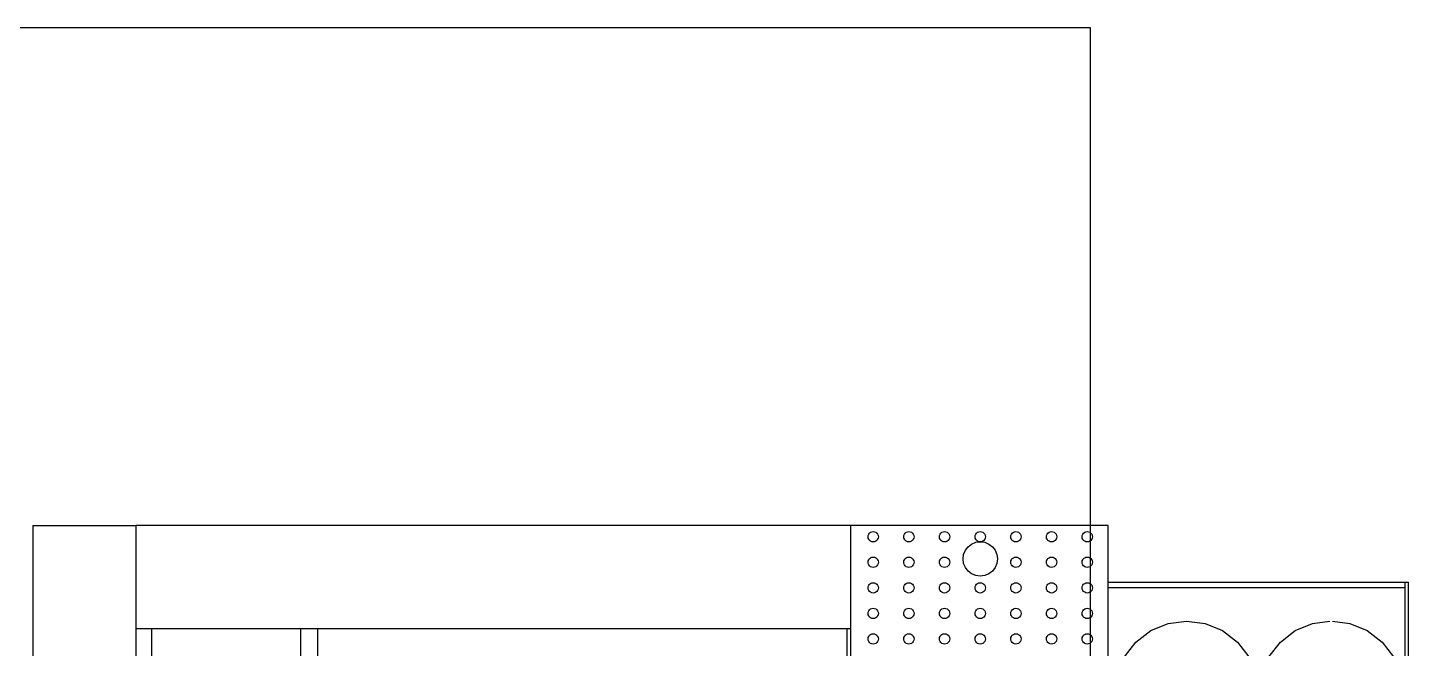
# Model space of a CAD drawing. Header units: millimetres. Extents: x 2562 to 7288, y 778 to 5635.
# Drawn here: x 5820.9 to 5901.3, y 1718.5 to 1754.6 of the extents above; entities that cross this region are included whole.
import ezdxf

# ---------------------------------------------------------------- set-up
doc = ezdxf.new("R2010")
doc.units = ezdxf.units.MM
doc.layers.add('0-gnl-gor3', color=252, linetype='Continuous')
doc.layers.add('2-tef-sabit', color=251, linetype='Continuous')

# ---------------------------------------------------------------- blocks, each defined once
blk = doc.blocks.new('ice well')
at = {"layer": '0-gnl-gor3'}
for p, q in [((63128.92, 7020.06), (62368.94, 7020.06)), ((63128.92, 7020.06), (63128.92, 6960.06)), ((63128.92, 6960.06), (62428.94, 6960.06)), ((63128.92, 6543.76), (63128.92, 6960.06)), ((63068.92, 6951.06), (63011.13, 6951.06)), ((63068.92, 6864.24), (63068.92, 6951.06)), ((63068.92, 6864.24), (63011.4, 6864.24)), ((63068.92, 6854.24), (63007.8, 6854.24)), ((63068.92, 6545.76), (63068.92, 6854.24)), ((62902.26, 6545.76), (63068.92, 6545.76)), ((62918.93, 6543.76), (63128.92, 6543.76)), ((63068.92, 6543.76), (63068.92, 6545.76)), ((63128.92, 6393.76), (63128.92, 6543.76)), ((63059.92, 6530.65), (63060.03, 6531.43)), ((63060.03, 6531.43), (63060.33, 6532.15)), ((63060.33, 6532.15), (63060.8, 6532.77)), ((63060.8, 6532.77), (63061.42, 6533.25)), ((63061.42, 6533.25), (63062.15, 6533.55)), ((63062.15, 6533.55), (63062.92, 6533.65)), ((63062.92, 6533.65), (63063.7, 6533.55)), ((63063.7, 6533.55), (63064.42, 6533.25)), ((63064.42, 6533.25), (63065.04, 6532.77)), ((63065.04, 6532.77), (63065.52, 6532.15)), ((63065.52, 6532.15), (63065.82, 6531.43)), ((63065.82, 6531.43), (63065.92, 6530.65)), ((63074.81, 6530.65), (63074.91, 6531.43)), ((63074.91, 6531.43), (63075.21, 6532.15)), ((63075.21, 6532.15), (63075.69, 6532.77)), ((63075.69, 6532.77), (63076.31, 6533.25)), ((63076.31, 6533.25), (63077.03, 6533.55)), ((63077.03, 6533.55), (63077.81, 6533.65)), ((63077.81, 6533.65), (63078.58, 6533.55)), ((63078.58, 6533.55), (63079.31, 6533.25)), ((63079.31, 6533.25), (63079.93, 6532.77)), ((63079.93, 6532.77), (63080.4, 6532.15)), ((63080.4, 6532.15), (63080.7, 6531.43)), ((63080.7, 6531.43), (63080.81, 6530.65)), ((63089.69, 6530.65), (63089.79, 6531.43)), ((63089.79, 6531.43), (63090.09, 6532.15)), ((63090.09, 6532.15), (63090.57, 6532.77)), ((63090.57, 6532.77), (63091.19, 6533.25)), ((63091.19, 6533.25), (63091.91, 6533.55)), ((63091.91, 6533.55), (63092.69, 6533.65)), ((63092.69, 6533.65), (63093.47, 6533.55)), ((63093.47, 6533.55), (63094.19, 6533.25)), ((63094.19, 6533.25), (63094.81, 6532.77)), ((63094.81, 6532.77), (63095.29, 6532.15)), ((63095.29, 6532.15), (63095.59, 6531.43)), ((63095.59, 6531.43), (63095.69, 6530.65)), ((63104.57, 6530.65), (63104.68, 6531.43)), ((63104.68, 6531.43), (63104.98, 6532.15)), ((63104.98, 6532.15), (63105.45, 6532.77)), ((63105.45, 6532.77), (63106.07, 6533.25)), ((63106.07, 6533.25), (63106.8, 6533.55)), ((63106.8, 6533.55), (63107.57, 6533.65)), ((63107.57, 6533.65), (63108.35, 6533.55)), ((63108.35, 6533.55), (63109.07, 6533.25)), ((63109.07, 6533.25), (63109.69, 6532.77)), ((63109.69, 6532.77), (63110.17, 6532.15)), ((63110.17, 6532.15), (63110.47, 6531.43)), ((63110.47, 6531.43), (63110.57, 6530.65)), ((63119.46, 6530.65), (63119.56, 6531.43)), ((63119.56, 6531.43), (63119.86, 6532.15)), ((63119.86, 6532.15), (63120.34, 6532.77)), ((63120.34, 6532.77), (63120.96, 6533.25)), ((63120.96, 6533.25), (63121.68, 6533.55)), ((63121.68, 6533.55), (63122.46, 6533.65)), ((63122.46, 6533.65), (63123.23, 6533.55)), ((63123.23, 6533.55), (63123.96, 6533.25)), ((63123.96, 6533.25), (63124.58, 6532.77)), ((63124.58, 6532.77), (63125.06, 6532.15)), ((63125.06, 6532.15), (63125.35, 6531.43)), ((63125.35, 6531.43), (63125.46, 6530.65)), ((63060.03, 6529.87), (63059.92, 6530.65)), ((63060.33, 6529.15), (63060.03, 6529.87)), ((63060.8, 6528.53), (63060.33, 6529.15)), ((63061.42, 6528.05), (63060.8, 6528.53)), ((63062.15, 6527.75), (63061.42, 6528.05)), ((63062.92, 6527.65), (63062.15, 6527.75)), ((63063.7, 6527.75), (63062.92, 6527.65)), ((63064.42, 6528.05), (63063.7, 6527.75)), ((63065.04, 6528.53), (63064.42, 6528.05)), ((63065.52, 6529.15), (63065.04, 6528.53)), ((63065.82, 6529.87), (63065.52, 6529.15)), ((63065.92, 6530.65), (63065.82, 6529.87)), ((63074.91, 6529.87), (63074.81, 6530.65)), ((63075.21, 6529.15), (63074.91, 6529.87)), ((63075.69, 6528.53), (63075.21, 6529.15)), ((63076.31, 6528.05), (63075.69, 6528.53)), ((63077.03, 6527.75), (63076.31, 6528.05)), ((63077.81, 6527.65), (63077.03, 6527.75)), ((63078.58, 6527.75), (63077.81, 6527.65)), ((63079.31, 6528.05), (63078.58, 6527.75)), ((63079.93, 6528.53), (63079.31, 6528.05)), ((63080.4, 6529.15), (63079.93, 6528.53)), ((63080.7, 6529.87), (63080.4, 6529.15)), ((63080.81, 6530.65), (63080.7, 6529.87)), ((63089.79, 6529.87), (63089.69, 6530.65)), ((63090.09, 6529.15), (63089.79, 6529.87)), ((63090.57, 6528.53), (63090.09, 6529.15)), ((63091.19, 6528.05), (63090.57, 6528.53)), ((63091.91, 6527.75), (63091.19, 6528.05)), ((63092.69, 6527.65), (63091.91, 6527.75)), ((63093.47, 6527.75), (63092.69, 6527.65)), ((63094.19, 6528.05), (63093.47, 6527.75)), ((63094.81, 6528.53), (63094.19, 6528.05)), ((63095.29, 6529.15), (63094.81, 6528.53)), ((63095.59, 6529.87), (63095.29, 6529.15)), ((63095.69, 6530.65), (63095.59, 6529.87)), ((63104.68, 6529.87), (63104.57, 6530.65)), ((63104.98, 6529.15), (63104.68, 6529.87)), ((63105.45, 6528.53), (63104.98, 6529.15)), ((63106.07, 6528.05), (63105.45, 6528.53)), ((63106.8, 6527.75), (63106.07, 6528.05)), ((63107.57, 6527.65), (63106.8, 6527.75)), ((63108.35, 6527.75), (63107.57, 6527.65)), ((63109.07, 6528.05), (63108.35, 6527.75)), ((63109.69, 6528.53), (63109.07, 6528.05)), ((63110.17, 6529.15), (63109.69, 6528.53)), ((63110.47, 6529.87), (63110.17, 6529.15)), ((63110.57, 6530.65), (63110.47, 6529.87)), ((63119.56, 6529.87), (63119.46, 6530.65)), ((63119.86, 6529.15), (63119.56, 6529.87)), ((63120.34, 6528.53), (63119.86, 6529.15)), ((63120.96, 6528.05), (63120.34, 6528.53)), ((63121.68, 6527.75), (63120.96, 6528.05)), ((63122.46, 6527.65), (63121.68, 6527.75)), ((63123.23, 6527.75), (63122.46, 6527.65)), ((63123.96, 6528.05), (63123.23, 6527.75)), ((63124.58, 6528.53), (63123.96, 6528.05)), ((63125.06, 6529.15), (63124.58, 6528.53)), ((63125.35, 6529.87), (63125.06, 6529.15)), ((63125.46, 6530.65), (63125.35, 6529.87)), ((63059.92, 6509.87), (63060.03, 6510.64)), ((63060.03, 6509.09), (63059.92, 6509.87)), ((63060.03, 6510.64), (63060.33, 6511.37)), ((63060.33, 6508.37), (63060.03, 6509.09)), ((63060.33, 6511.37), (63060.8, 6511.99)), ((63060.8, 6507.74), (63060.33, 6508.37)), ((63060.8, 6511.99), (63061.42, 6512.46)), ((63061.42, 6507.27), (63060.8, 6507.74)), ((63061.42, 6512.46), (63062.15, 6512.76)), ((63062.15, 6506.97), (63061.42, 6507.27)), ((63062.15, 6512.76), (63062.92, 6512.87)), ((63062.92, 6506.87), (63062.15, 6506.97)), ((63062.92, 6512.87), (63063.7, 6512.76)), ((63063.7, 6506.97), (63062.92, 6506.87)), ((63063.7, 6512.76), (63064.42, 6512.46)), ((63064.42, 6507.27), (63063.7, 6506.97)), ((63064.42, 6512.46), (63065.04, 6511.99)), ((63065.04, 6507.74), (63064.42, 6507.27)), ((63065.04, 6511.99), (63065.52, 6511.37)), ((63065.52, 6508.37), (63065.04, 6507.74)), ((63065.52, 6511.37), (63065.82, 6510.64)), ((63065.82, 6509.09), (63065.52, 6508.37)), ((63065.82, 6510.64), (63065.92, 6509.87)), ((63065.92, 6509.87), (63065.82, 6509.09)), ((63074.81, 6509.87), (63074.91, 6510.64)), ((63074.91, 6509.09), (63074.81, 6509.87)), ((63074.91, 6510.64), (63075.21, 6511.37)), ((63075.21, 6508.37), (63074.91, 6509.09)), ((63075.21, 6511.37), (63075.69, 6511.99)), ((63075.69, 6507.74), (63075.21, 6508.37)), ((63075.69, 6511.99), (63076.31, 6512.46)), ((63076.31, 6507.27), (63075.69, 6507.74)), ((63076.31, 6512.46), (63077.03, 6512.76)), ((63077.03, 6506.97), (63076.31, 6507.27)), ((63077.03, 6512.76), (63077.81, 6512.87)), ((63077.81, 6506.87), (63077.03, 6506.97)), ((63077.81, 6512.87), (63078.58, 6512.76)), ((63078.58, 6506.97), (63077.81, 6506.87)), ((63078.58, 6512.76), (63079.31, 6512.46)), ((63079.31, 6507.27), (63078.58, 6506.97)), ((63079.31, 6512.46), (63079.93, 6511.99)), ((63079.93, 6507.74), (63079.31, 6507.27)), ((63079.93, 6511.99), (63080.4, 6511.37)), ((63080.4, 6508.37), (63079.93, 6507.74)), ((63080.4, 6511.37), (63080.7, 6510.64)), ((63080.7, 6509.09), (63080.4, 6508.37)), ((63080.7, 6510.64), (63080.81, 6509.87)), ((63080.81, 6509.87), (63080.7, 6509.09)), ((63089.69, 6509.87), (63089.79, 6510.64)), ((63089.79, 6509.09), (63089.69, 6509.87)), ((63089.79, 6510.64), (63090.09, 6511.37)), ((63090.09, 6508.37), (63089.79, 6509.09)), ((63090.09, 6511.37), (63090.57, 6511.99)), ((63090.57, 6507.74), (63090.09, 6508.37)), ((63090.57, 6511.99), (63091.19, 6512.46)), ((63091.19, 6507.27), (63090.57, 6507.74)), ((63091.19, 6512.46), (63091.91, 6512.76)), ((63091.91, 6506.97), (63091.19, 6507.27)), ((63091.91, 6512.76), (63092.69, 6512.87)), ((63092.69, 6506.87), (63091.91, 6506.97)), ((63092.69, 6512.87), (63093.47, 6512.76)), ((63093.47, 6506.97), (63092.69, 6506.87)), ((63093.47, 6512.76), (63094.19, 6512.46)), ((63094.19, 6507.27), (63093.47, 6506.97)), ((63094.19, 6512.46), (63094.81, 6511.99)), ((63094.81, 6507.74), (63094.19, 6507.27)), ((63094.81, 6511.99), (63095.29, 6511.37)), ((63095.29, 6508.37), (63094.81, 6507.74)), ((63095.29, 6511.37), (63095.59, 6510.64)), ((63095.59, 6509.09), (63095.29, 6508.37)), ((63095.59, 6510.64), (63095.69, 6509.87)), ((63095.69, 6509.87), (63095.59, 6509.09)), ((63104.57, 6509.87), (63104.68, 6510.64)), ((63104.68, 6509.09), (63104.57, 6509.87)), ((63104.68, 6510.64), (63104.98, 6511.37)), ((63104.98, 6508.37), (63104.68, 6509.09)), ((63104.98, 6511.37), (63105.45, 6511.99)), ((63105.45, 6507.74), (63104.98, 6508.37)), ((63105.45, 6511.99), (63106.07, 6512.46)), ((63106.07, 6507.27), (63105.45, 6507.74)), ((63106.07, 6512.46), (63106.8, 6512.76)), ((63106.8, 6506.97), (63106.07, 6507.27)), ((63106.8, 6512.76), (63107.57, 6512.87)), ((63107.57, 6506.87), (63106.8, 6506.97)), ((63107.57, 6512.87), (63108.35, 6512.76)), ((63108.35, 6506.97), (63107.57, 6506.87)), ((63108.35, 6512.76), (63109.07, 6512.46)), ((63109.07, 6507.27), (63108.35, 6506.97)), ((63109.07, 6512.46), (63109.69, 6511.99)), ((63109.69, 6507.74), (63109.07, 6507.27)), ((63109.69, 6511.99), (63110.17, 6511.37)), ((63110.17, 6508.37), (63109.69, 6507.74)), ((63110.17, 6511.37), (63110.47, 6510.64)), ((63110.47, 6509.09), (63110.17, 6508.37)), ((63110.47, 6510.64), (63110.57, 6509.87)), ((63110.57, 6509.87), (63110.47, 6509.09)), ((63119.46, 6509.87), (63119.56, 6510.64)), ((63119.56, 6509.09), (63119.46, 6509.87)), ((63119.56, 6510.64), (63119.86, 6511.37)), ((63119.86, 6508.37), (63119.56, 6509.09)), ((63119.86, 6511.37), (63120.34, 6511.99)), ((63120.34, 6507.74), (63119.86, 6508.37)), ((63120.34, 6511.99), (63120.96, 6512.46)), ((63120.96, 6507.27), (63120.34, 6507.74)), ((63120.96, 6512.46), (63121.68, 6512.76)), ((63121.68, 6506.97), (63120.96, 6507.27)), ((63121.68, 6512.76), (63122.46, 6512.87)), ((63122.46, 6506.87), (63121.68, 6506.97)), ((63122.46, 6512.87), (63123.23, 6512.76)), ((63123.23, 6506.97), (63122.46, 6506.87)), ((63123.23, 6512.76), (63123.96, 6512.46)), ((63123.96, 6507.27), (63123.23, 6506.97)), ((63123.96, 6512.46), (63124.58, 6511.99)), ((63124.58, 6507.74), (63123.96, 6507.27)), ((63124.58, 6511.99), (63125.06, 6511.37)), ((63125.06, 6508.37), (63124.58, 6507.74)), ((63125.06, 6511.37), (63125.35, 6510.64)), ((63125.35, 6509.09), (63125.06, 6508.37)), ((63125.35, 6510.64), (63125.46, 6509.87)), ((63125.46, 6509.87), (63125.35, 6509.09)), ((63060.33, 6490.58), (63060.8, 6491.2)), ((63060.8, 6491.2), (63061.42, 6491.68)), ((63061.42, 6491.68), (63062.15, 6491.98)), ((63062.15, 6491.98), (63062.92, 6492.08)), ((63062.92, 6492.08), (63063.7, 6491.98)), ((63063.7, 6491.98), (63064.42, 6491.68)), ((63064.42, 6491.68), (63065.04, 6491.2)), ((63065.04, 6491.2), (63065.52, 6490.58)), ((63075.21, 6490.58), (63075.69, 6491.2)), ((63075.69, 6491.2), (63076.31, 6491.68)), ((63076.31, 6491.68), (63077.03, 6491.98)), ((63077.03, 6491.98), (63077.81, 6492.08)), ((63077.81, 6492.08), (63078.58, 6491.98)), ((63078.58, 6491.98), (63079.31, 6491.68)), ((63079.31, 6491.68), (63079.93, 6491.2)), ((63079.93, 6491.2), (63080.4, 6490.58)), ((63090.09, 6490.58), (63090.57, 6491.2)), ((63090.57, 6491.2), (63091.19, 6491.68)), ((63091.19, 6491.68), (63091.91, 6491.98)), ((63091.91, 6491.98), (63092.69, 6492.08)), ((63092.69, 6492.08), (63093.47, 6491.98)), ((63093.47, 6491.98), (63094.19, 6491.68)), ((63094.19, 6491.68), (63094.81, 6491.2)), ((63094.81, 6491.2), (63095.29, 6490.58)), ((63104.98, 6490.58), (63105.45, 6491.2)), ((63105.45, 6491.2), (63106.07, 6491.68)), ((63106.07, 6491.68), (63106.8, 6491.98)), ((63106.8, 6491.98), (63107.57, 6492.08)), ((63107.57, 6492.08), (63108.35, 6491.98)), ((63108.35, 6491.98), (63109.07, 6491.68)), ((63109.07, 6491.68), (63109.69, 6491.2)), ((63109.69, 6491.2), (63110.17, 6490.58)), ((63119.86, 6490.58), (63120.34, 6491.2)), ((63120.34, 6491.2), (63120.96, 6491.68)), ((63120.96, 6491.68), (63121.68, 6491.98)), ((63121.68, 6491.98), (63122.46, 6492.08)), ((63122.46, 6492.08), (63123.23, 6491.98)), ((63123.23, 6491.98), (63123.96, 6491.68)), ((63123.96, 6491.68), (63124.58, 6491.2)), ((63124.58, 6491.2), (63125.06, 6490.58)), ((63059.92, 6489.08), (63060.03, 6489.86)), ((63060.03, 6488.3), (63059.92, 6489.08)), ((63060.03, 6489.86), (63060.33, 6490.58)), ((63060.33, 6487.58), (63060.03, 6488.3)), ((63060.8, 6486.96), (63060.33, 6487.58)), ((63061.42, 6486.48), (63060.8, 6486.96)), ((63062.15, 6486.18), (63061.42, 6486.48)), ((63062.92, 6486.08), (63062.15, 6486.18)), ((63063.7, 6486.18), (63062.92, 6486.08)), ((63064.42, 6486.48), (63063.7, 6486.18)), ((63065.04, 6486.96), (63064.42, 6486.48)), ((63065.52, 6487.58), (63065.04, 6486.96)), ((63065.52, 6490.58), (63065.82, 6489.86)), ((63065.82, 6488.3), (63065.52, 6487.58)), ((63065.82, 6489.86), (63065.92, 6489.08)), ((63065.92, 6489.08), (63065.82, 6488.3)), ((63074.81, 6489.08), (63074.91, 6489.86)), ((63074.91, 6488.3), (63074.81, 6489.08)), ((63074.91, 6489.86), (63075.21, 6490.58)), ((63075.21, 6487.58), (63074.91, 6488.3)), ((63075.69, 6486.96), (63075.21, 6487.58)), ((63076.31, 6486.48), (63075.69, 6486.96)), ((63077.03, 6486.18), (63076.31, 6486.48)), ((63077.81, 6486.08), (63077.03, 6486.18)), ((63078.58, 6486.18), (63077.81, 6486.08)), ((63079.31, 6486.48), (63078.58, 6486.18)), ((63079.93, 6486.96), (63079.31, 6486.48)), ((63080.4, 6487.58), (63079.93, 6486.96)), ((63080.4, 6490.58), (63080.7, 6489.86)), ((63080.7, 6488.3), (63080.4, 6487.58)), ((63080.7, 6489.86), (63080.81, 6489.08)), ((63080.81, 6489.08), (63080.7, 6488.3)), ((63089.69, 6489.08), (63089.79, 6489.86)), ((63089.79, 6488.3), (63089.69, 6489.08)), ((63089.79, 6489.86), (63090.09, 6490.58)), ((63090.09, 6487.58), (63089.79, 6488.3)), ((63090.57, 6486.96), (63090.09, 6487.58)), ((63091.19, 6486.48), (63090.57, 6486.96)), ((63091.91, 6486.18), (63091.19, 6486.48)), ((63092.69, 6486.08), (63091.91, 6486.18)), ((63093.47, 6486.18), (63092.69, 6486.08)), ((63094.19, 6486.48), (63093.47, 6486.18)), ((63094.81, 6486.96), (63094.19, 6486.48)), ((63095.29, 6487.58), (63094.81, 6486.96)), ((63095.29, 6490.58), (63095.59, 6489.86)), ((63095.59, 6488.3), (63095.29, 6487.58)), ((63095.59, 6489.86), (63095.69, 6489.08)), ((63095.69, 6489.08), (63095.59, 6488.3)), ((63104.57, 6489.08), (63104.68, 6489.86)), ((63104.68, 6488.3), (63104.57, 6489.08)), ((63104.68, 6489.86), (63104.98, 6490.58)), ((63104.98, 6487.58), (63104.68, 6488.3)), ((63105.45, 6486.96), (63104.98, 6487.58)), ((63106.07, 6486.48), (63105.45, 6486.96)), ((63106.8, 6486.18), (63106.07, 6486.48)), ((63107.57, 6486.08), (63106.8, 6486.18)), ((63108.35, 6486.18), (63107.57, 6486.08)), ((63109.07, 6486.48), (63108.35, 6486.18)), ((63109.69, 6486.96), (63109.07, 6486.48)), ((63110.17, 6487.58), (63109.69, 6486.96)), ((63110.17, 6490.58), (63110.47, 6489.86)), ((63110.47, 6488.3), (63110.17, 6487.58)), ((63110.47, 6489.86), (63110.57, 6489.08)), ((63110.57, 6489.08), (63110.47, 6488.3)), ((63119.46, 6489.08), (63119.56, 6489.86)), ((63119.56, 6488.3), (63119.46, 6489.08)), ((63119.56, 6489.86), (63119.86, 6490.58)), ((63119.86, 6487.58), (63119.56, 6488.3)), ((63120.34, 6486.96), (63119.86, 6487.58)), ((63120.96, 6486.48), (63120.34, 6486.96)), ((63121.68, 6486.18), (63120.96, 6486.48)), ((63122.46, 6486.08), (63121.68, 6486.18)), ((63123.23, 6486.18), (63122.46, 6486.08)), ((63123.96, 6486.48), (63123.23, 6486.18)), ((63124.58, 6486.96), (63123.96, 6486.48)), ((63125.06, 6487.58), (63124.58, 6486.96)), ((63125.06, 6490.58), (63125.35, 6489.86)), ((63125.35, 6488.3), (63125.06, 6487.58)), ((63125.35, 6489.86), (63125.46, 6489.08)), ((63125.46, 6489.08), (63125.35, 6488.3)), ((63100.89, 6473.3), (63102.48, 6475.37)), ((63102.48, 6475.37), (63104.55, 6476.96)), ((63104.55, 6476.96), (63106.96, 6477.96)), ((63106.96, 6477.96), (63109.55, 6478.3)), ((63109.55, 6478.3), (63112.14, 6477.96)), ((63112.14, 6477.96), (63114.55, 6476.96)), ((63114.55, 6476.96), (63116.62, 6475.37)), ((63116.62, 6475.37), (63118.21, 6473.3)), ((63059.92, 6468.3), (63060.03, 6469.07)), ((63060.03, 6467.52), (63059.92, 6468.3)), ((63060.03, 6469.07), (63060.33, 6469.8)), ((63060.33, 6466.8), (63060.03, 6467.52)), ((63060.33, 6469.8), (63060.8, 6470.42)), ((63060.8, 6466.17), (63060.33, 6466.8)), ((63060.8, 6470.42), (63061.42, 6470.89)), ((63061.42, 6470.89), (63062.15, 6471.19)), ((63062.15, 6471.19), (63062.92, 6471.3)), ((63062.92, 6471.3), (63063.7, 6471.19)), ((63063.7, 6471.19), (63064.42, 6470.89)), ((63064.42, 6470.89), (63065.04, 6470.42)), ((63065.04, 6470.42), (63065.52, 6469.8)), ((63065.52, 6466.8), (63065.04, 6466.17)), ((63065.52, 6469.8), (63065.82, 6469.07)), ((63065.82, 6467.52), (63065.52, 6466.8)), ((63065.82, 6469.07), (63065.92, 6468.3)), ((63065.92, 6468.3), (63065.82, 6467.52)), ((63074.81, 6468.3), (63074.91, 6469.07)), ((63074.91, 6467.52), (63074.81, 6468.3)), ((63074.91, 6469.07), (63075.21, 6469.8)), ((63075.21, 6466.8), (63074.91, 6467.52)), ((63075.21, 6469.8), (63075.69, 6470.42)), ((63075.69, 6466.17), (63075.21, 6466.8)), ((63075.69, 6470.42), (63076.31, 6470.89)), ((63076.31, 6470.89), (63077.03, 6471.19)), ((63077.03, 6471.19), (63077.81, 6471.3)), ((63077.81, 6471.3), (63078.58, 6471.19)), ((63078.58, 6471.19), (63079.31, 6470.89)), ((63079.31, 6470.89), (63079.93, 6470.42)), ((63079.93, 6470.42), (63080.4, 6469.8)), ((63080.4, 6466.8), (63079.93, 6466.17)), ((63080.4, 6469.8), (63080.7, 6469.07)), ((63080.7, 6467.52), (63080.4, 6466.8)), ((63080.7, 6469.07), (63080.81, 6468.3)), ((63080.81, 6468.3), (63080.7, 6467.52)), ((63089.69, 6468.3), (63089.79, 6469.07)), ((63089.79, 6467.52), (63089.69, 6468.3)), ((63089.79, 6469.07), (63090.09, 6469.8)), ((63090.09, 6466.8), (63089.79, 6467.52)), ((63090.09, 6469.8), (63090.57, 6470.42)), ((63090.57, 6466.17), (63090.09, 6466.8)), ((63090.57, 6470.42), (63091.19, 6470.89)), ((63091.19, 6470.89), (63091.91, 6471.19)), ((63091.91, 6471.19), (63092.69, 6471.3)), ((63092.69, 6471.3), (63093.47, 6471.19)), ((63093.47, 6471.19), (63094.19, 6470.89)), ((63094.19, 6470.89), (63094.81, 6470.42)), ((63094.81, 6470.42), (63095.29, 6469.8)), ((63095.29, 6466.8), (63094.81, 6466.17)), ((63095.29, 6469.8), (63095.59, 6469.07)), ((63095.59, 6467.52), (63095.29, 6466.8)), ((63095.59, 6469.07), (63095.69, 6468.3)), ((63095.69, 6468.3), (63095.59, 6467.52)), ((63099.55, 6468.3), (63099.89, 6470.88)), ((63099.89, 6465.71), (63099.55, 6468.3)), ((63099.89, 6470.88), (63100.89, 6473.3)), ((63118.21, 6473.3), (63119.21, 6470.88)), ((63119.21, 6470.88), (63119.55, 6468.3)), ((63119.55, 6468.3), (63119.21, 6465.71)), ((63119.46, 6468.3), (63119.56, 6469.07)), ((63119.56, 6467.52), (63119.46, 6468.3)), ((63119.56, 6469.07), (63119.86, 6469.8)), ((63119.86, 6466.8), (63119.56, 6467.52)), ((63119.86, 6469.8), (63120.34, 6470.42)), ((63120.34, 6466.17), (63119.86, 6466.8)), ((63120.34, 6470.42), (63120.96, 6470.89)), ((63120.96, 6470.89), (63121.68, 6471.19)), ((63121.68, 6471.19), (63122.46, 6471.3)), ((63122.46, 6471.3), (63123.23, 6471.19)), ((63123.23, 6471.19), (63123.96, 6470.89)), ((63123.96, 6470.89), (63124.58, 6470.42)), ((63124.58, 6470.42), (63125.06, 6469.8)), ((63125.06, 6466.8), (63124.58, 6466.17)), ((63125.06, 6469.8), (63125.35, 6469.07)), ((63125.35, 6467.52), (63125.06, 6466.8)), ((63125.35, 6469.07), (63125.46, 6468.3)), ((63125.46, 6468.3), (63125.35, 6467.52)), ((63061.42, 6465.7), (63060.8, 6466.17)), ((63062.15, 6465.4), (63061.42, 6465.7)), ((63062.92, 6465.3), (63062.15, 6465.4)), ((63063.7, 6465.4), (63062.92, 6465.3)), ((63064.42, 6465.7), (63063.7, 6465.4)), ((63065.04, 6466.17), (63064.42, 6465.7)), ((63076.31, 6465.7), (63075.69, 6466.17)), ((63077.03, 6465.4), (63076.31, 6465.7)), ((63077.81, 6465.3), (63077.03, 6465.4)), ((63078.58, 6465.4), (63077.81, 6465.3)), ((63079.31, 6465.7), (63078.58, 6465.4)), ((63079.93, 6466.17), (63079.31, 6465.7)), ((63091.19, 6465.7), (63090.57, 6466.17)), ((63091.91, 6465.4), (63091.19, 6465.7)), ((63092.69, 6465.3), (63091.91, 6465.4)), ((63093.47, 6465.4), (63092.69, 6465.3)), ((63094.19, 6465.7), (63093.47, 6465.4)), ((63094.81, 6466.17), (63094.19, 6465.7)), ((63100.89, 6463.3), (63099.89, 6465.71)), ((63102.48, 6461.22), (63100.89, 6463.3)), ((63104.55, 6459.64), (63102.48, 6461.22)), ((63106.96, 6458.64), (63104.55, 6459.64)), ((63109.55, 6458.3), (63106.96, 6458.64)), ((63112.14, 6458.64), (63109.55, 6458.3)), ((63114.55, 6459.64), (63112.14, 6458.64)), ((63116.62, 6461.22), (63114.55, 6459.64)), ((63118.21, 6463.3), (63116.62, 6461.22)), ((63119.21, 6465.71), (63118.21, 6463.3)), ((63120.96, 6465.7), (63120.34, 6466.17)), ((63121.68, 6465.4), (63120.96, 6465.7)), ((63122.46, 6465.3), (63121.68, 6465.4)), ((63123.23, 6465.4), (63122.46, 6465.3)), ((63123.96, 6465.7), (63123.23, 6465.4)), ((63124.58, 6466.17), (63123.96, 6465.7)), ((63062.15, 6450.41), (63062.92, 6450.51)), ((63062.92, 6450.51), (63063.7, 6450.41)), ((63077.03, 6450.41), (63077.81, 6450.51)), ((63077.81, 6450.51), (63078.58, 6450.41)), ((63091.91, 6450.41), (63092.69, 6450.51)), ((63092.69, 6450.51), (63093.47, 6450.41)), ((63106.8, 6450.41), (63107.57, 6450.51)), ((63107.57, 6450.51), (63108.35, 6450.41)), ((63121.68, 6450.41), (63122.46, 6450.51)), ((63122.46, 6450.51), (63123.23, 6450.41)), ((63059.92, 6447.51), (63060.03, 6448.29)), ((63060.03, 6446.73), (63059.92, 6447.51)), ((63060.03, 6448.29), (63060.33, 6449.01)), ((63060.33, 6446.01), (63060.03, 6446.73)), ((63060.33, 6449.01), (63060.8, 6449.63)), ((63060.8, 6445.39), (63060.33, 6446.01)), ((63060.8, 6449.63), (63061.42, 6450.11)), ((63061.42, 6444.91), (63060.8, 6445.39)), ((63061.42, 6450.11), (63062.15, 6450.41)), ((63062.15, 6444.61), (63061.42, 6444.91)), ((63062.92, 6444.51), (63062.15, 6444.61)), ((63063.7, 6444.61), (63062.92, 6444.51)), ((63063.7, 6450.41), (63064.42, 6450.11)), ((63064.42, 6444.91), (63063.7, 6444.61)), ((63064.42, 6450.11), (63065.04, 6449.63)), ((63065.04, 6445.39), (63064.42, 6444.91)), ((63065.04, 6449.63), (63065.52, 6449.01)), ((63065.52, 6446.01), (63065.04, 6445.39)), ((63065.52, 6449.01), (63065.82, 6448.29)), ((63065.82, 6446.73), (63065.52, 6446.01)), ((63065.82, 6448.29), (63065.92, 6447.51)), ((63065.92, 6447.51), (63065.82, 6446.73)), ((63074.81, 6447.51), (63074.91, 6448.29)), ((63074.91, 6446.73), (63074.81, 6447.51)), ((63074.91, 6448.29), (63075.21, 6449.01)), ((63075.21, 6446.01), (63074.91, 6446.73)), ((63075.21, 6449.01), (63075.69, 6449.63)), ((63075.69, 6445.39), (63075.21, 6446.01)), ((63075.69, 6449.63), (63076.31, 6450.11)), ((63076.31, 6444.91), (63075.69, 6445.39)), ((63076.31, 6450.11), (63077.03, 6450.41)), ((63077.03, 6444.61), (63076.31, 6444.91)), ((63077.81, 6444.51), (63077.03, 6444.61)), ((63078.58, 6444.61), (63077.81, 6444.51)), ((63078.58, 6450.41), (63079.31, 6450.11)), ((63079.31, 6444.91), (63078.58, 6444.61)), ((63079.31, 6450.11), (63079.93, 6449.63)), ((63079.93, 6445.39), (63079.31, 6444.91)), ((63079.93, 6449.63), (63080.4, 6449.01)), ((63080.4, 6446.01), (63079.93, 6445.39)), ((63080.4, 6449.01), (63080.7, 6448.29)), ((63080.7, 6446.73), (63080.4, 6446.01)), ((63080.7, 6448.29), (63080.81, 6447.51)), ((63080.81, 6447.51), (63080.7, 6446.73)), ((63089.69, 6447.51), (63089.79, 6448.29)), ((63089.79, 6446.73), (63089.69, 6447.51)), ((63089.79, 6448.29), (63090.09, 6449.01)), ((63090.09, 6446.01), (63089.79, 6446.73)), ((63090.09, 6449.01), (63090.57, 6449.63)), ((63090.57, 6445.39), (63090.09, 6446.01)), ((63090.57, 6449.63), (63091.19, 6450.11)), ((63091.19, 6444.91), (63090.57, 6445.39)), ((63091.19, 6450.11), (63091.91, 6450.41)), ((63091.91, 6444.61), (63091.19, 6444.91)), ((63092.69, 6444.51), (63091.91, 6444.61)), ((63093.47, 6444.61), (63092.69, 6444.51)), ((63093.47, 6450.41), (63094.19, 6450.11)), ((63094.19, 6444.91), (63093.47, 6444.61)), ((63094.19, 6450.11), (63094.81, 6449.63)), ((63094.81, 6445.39), (63094.19, 6444.91)), ((63094.81, 6449.63), (63095.29, 6449.01)), ((63095.29, 6446.01), (63094.81, 6445.39)), ((63095.29, 6449.01), (63095.59, 6448.29)), ((63095.59, 6446.73), (63095.29, 6446.01)), ((63095.59, 6448.29), (63095.69, 6447.51)), ((63095.69, 6447.51), (63095.59, 6446.73)), ((63104.57, 6447.51), (63104.68, 6448.29)), ((63104.68, 6446.73), (63104.57, 6447.51)), ((63104.68, 6448.29), (63104.98, 6449.01)), ((63104.98, 6446.01), (63104.68, 6446.73)), ((63104.98, 6449.01), (63105.45, 6449.63)), ((63105.45, 6445.39), (63104.98, 6446.01)), ((63105.45, 6449.63), (63106.07, 6450.11)), ((63106.07, 6444.91), (63105.45, 6445.39)), ((63106.07, 6450.11), (63106.8, 6450.41)), ((63106.8, 6444.61), (63106.07, 6444.91)), ((63107.57, 6444.51), (63106.8, 6444.61)), ((63108.35, 6444.61), (63107.57, 6444.51)), ((63108.35, 6450.41), (63109.07, 6450.11)), ((63109.07, 6444.91), (63108.35, 6444.61)), ((63109.07, 6450.11), (63109.69, 6449.63)), ((63109.69, 6445.39), (63109.07, 6444.91)), ((63109.69, 6449.63), (63110.17, 6449.01)), ((63110.17, 6446.01), (63109.69, 6445.39)), ((63110.17, 6449.01), (63110.47, 6448.29)), ((63110.47, 6446.73), (63110.17, 6446.01)), ((63110.47, 6448.29), (63110.57, 6447.51)), ((63110.57, 6447.51), (63110.47, 6446.73)), ((63119.46, 6447.51), (63119.56, 6448.29)), ((63119.56, 6446.73), (63119.46, 6447.51)), ((63119.56, 6448.29), (63119.86, 6449.01)), ((63119.86, 6446.01), (63119.56, 6446.73)), ((63119.86, 6449.01), (63120.34, 6449.63)), ((63120.34, 6445.39), (63119.86, 6446.01)), ((63120.34, 6449.63), (63120.96, 6450.11)), ((63120.96, 6444.91), (63120.34, 6445.39)), ((63120.96, 6450.11), (63121.68, 6450.41)), ((63121.68, 6444.61), (63120.96, 6444.91)), ((63122.46, 6444.51), (63121.68, 6444.61)), ((63123.23, 6444.61), (63122.46, 6444.51)), ((63123.23, 6450.41), (63123.96, 6450.11)), ((63123.96, 6444.91), (63123.23, 6444.61)), ((63123.96, 6450.11), (63124.58, 6449.63)), ((63124.58, 6445.39), (63123.96, 6444.91)), ((63124.58, 6449.63), (63125.06, 6449.01)), ((63125.06, 6446.01), (63124.58, 6445.39)), ((63125.06, 6449.01), (63125.35, 6448.29)), ((63125.35, 6446.73), (63125.06, 6446.01)), ((63125.35, 6448.29), (63125.46, 6447.51)), ((63125.46, 6447.51), (63125.35, 6446.73)), ((63059.92, 6426.73), (63060.03, 6427.5)), ((63060.03, 6425.95), (63059.92, 6426.73)), ((63060.03, 6427.5), (63060.33, 6428.23)), ((63060.33, 6428.23), (63060.8, 6428.85)), ((63060.8, 6428.85), (63061.42, 6429.32)), ((63061.42, 6429.32), (63062.15, 6429.62)), ((63062.15, 6429.62), (63062.92, 6429.73)), ((63062.92, 6429.73), (63063.7, 6429.62)), ((63063.7, 6429.62), (63064.42, 6429.32)), ((63064.42, 6429.32), (63065.04, 6428.85)), ((63065.04, 6428.85), (63065.52, 6428.23)), ((63065.52, 6428.23), (63065.82, 6427.5)), ((63065.82, 6427.5), (63065.92, 6426.73)), ((63065.92, 6426.73), (63065.82, 6425.95)), ((63074.81, 6426.73), (63074.91, 6427.5)), ((63074.91, 6425.95), (63074.81, 6426.73)), ((63074.91, 6427.5), (63075.21, 6428.23)), ((63075.21, 6428.23), (63075.69, 6428.85)), ((63075.69, 6428.85), (63076.31, 6429.32)), ((63076.31, 6429.32), (63077.03, 6429.62)), ((63077.03, 6429.62), (63077.81, 6429.73)), ((63077.81, 6429.73), (63078.58, 6429.62)), ((63078.58, 6429.62), (63079.31, 6429.32)), ((63079.31, 6429.32), (63079.93, 6428.85)), ((63079.93, 6428.85), (63080.4, 6428.23)), ((63080.4, 6428.23), (63080.7, 6427.5)), ((63080.7, 6427.5), (63080.81, 6426.73)), ((63080.81, 6426.73), (63080.7, 6425.95)), ((63089.69, 6426.73), (63089.79, 6427.5)), ((63089.79, 6425.95), (63089.69, 6426.73)), ((63089.79, 6427.5), (63090.09, 6428.23)), ((63090.09, 6428.23), (63090.57, 6428.85)), ((63090.57, 6428.85), (63091.19, 6429.32)), ((63091.19, 6429.32), (63091.91, 6429.62)), ((63091.91, 6429.62), (63092.69, 6429.73)), ((63092.69, 6429.73), (63093.47, 6429.62)), ((63093.47, 6429.62), (63094.19, 6429.32)), ((63094.19, 6429.32), (63094.81, 6428.85)), ((63094.81, 6428.85), (63095.29, 6428.23)), ((63095.29, 6428.23), (63095.59, 6427.5)), ((63095.59, 6427.5), (63095.69, 6426.73)), ((63095.69, 6426.73), (63095.59, 6425.95)), ((63104.57, 6426.73), (63104.68, 6427.5)), ((63104.68, 6425.95), (63104.57, 6426.73)), ((63104.68, 6427.5), (63104.98, 6428.23)), ((63104.98, 6428.23), (63105.45, 6428.85)), ((63105.45, 6428.85), (63106.07, 6429.32)), ((63106.07, 6429.32), (63106.8, 6429.62)), ((63106.8, 6429.62), (63107.57, 6429.73)), ((63107.57, 6429.73), (63108.35, 6429.62)), ((63108.35, 6429.62), (63109.07, 6429.32)), ((63109.07, 6429.32), (63109.69, 6428.85)), ((63109.69, 6428.85), (63110.17, 6428.23)), ((63110.17, 6428.23), (63110.47, 6427.5)), ((63110.47, 6427.5), (63110.57, 6426.73)), ((63110.57, 6426.73), (63110.47, 6425.95)), ((63119.46, 6426.73), (63119.56, 6427.5)), ((63119.56, 6425.95), (63119.46, 6426.73)), ((63119.56, 6427.5), (63119.86, 6428.23)), ((63119.86, 6428.23), (63120.34, 6428.85)), ((63120.34, 6428.85), (63120.96, 6429.32)), ((63120.96, 6429.32), (63121.68, 6429.62)), ((63121.68, 6429.62), (63122.46, 6429.73)), ((63122.46, 6429.73), (63123.23, 6429.62)), ((63123.23, 6429.62), (63123.96, 6429.32)), ((63123.96, 6429.32), (63124.58, 6428.85)), ((63124.58, 6428.85), (63125.06, 6428.23)), ((63125.06, 6428.23), (63125.35, 6427.5)), ((63125.35, 6427.5), (63125.46, 6426.73)), ((63125.46, 6426.73), (63125.35, 6425.95)), ((63060.33, 6425.23), (63060.03, 6425.95)), ((63060.8, 6424.6), (63060.33, 6425.23)), ((63061.42, 6424.13), (63060.8, 6424.6)), ((63062.15, 6423.83), (63061.42, 6424.13)), ((63062.92, 6423.73), (63062.15, 6423.83)), ((63063.7, 6423.83), (63062.92, 6423.73)), ((63064.42, 6424.13), (63063.7, 6423.83)), ((63065.04, 6424.6), (63064.42, 6424.13)), ((63065.52, 6425.23), (63065.04, 6424.6)), ((63065.82, 6425.95), (63065.52, 6425.23)), ((63075.21, 6425.23), (63074.91, 6425.95)), ((63075.69, 6424.6), (63075.21, 6425.23)), ((63076.31, 6424.13), (63075.69, 6424.6)), ((63077.03, 6423.83), (63076.31, 6424.13)), ((63077.81, 6423.73), (63077.03, 6423.83)), ((63078.58, 6423.83), (63077.81, 6423.73)), ((63079.31, 6424.13), (63078.58, 6423.83)), ((63079.93, 6424.6), (63079.31, 6424.13)), ((63080.4, 6425.23), (63079.93, 6424.6)), ((63080.7, 6425.95), (63080.4, 6425.23)), ((63090.09, 6425.23), (63089.79, 6425.95)), ((63090.57, 6424.6), (63090.09, 6425.23)), ((63091.19, 6424.13), (63090.57, 6424.6)), ((63091.91, 6423.83), (63091.19, 6424.13)), ((63092.69, 6423.73), (63091.91, 6423.83)), ((63093.47, 6423.83), (63092.69, 6423.73)), ((63094.19, 6424.13), (63093.47, 6423.83)), ((63094.81, 6424.6), (63094.19, 6424.13)), ((63095.29, 6425.23), (63094.81, 6424.6)), ((63095.59, 6425.95), (63095.29, 6425.23)), ((63104.98, 6425.23), (63104.68, 6425.95)), ((63105.45, 6424.6), (63104.98, 6425.23)), ((63106.07, 6424.13), (63105.45, 6424.6)), ((63106.8, 6423.83), (63106.07, 6424.13)), ((63107.57, 6423.73), (63106.8, 6423.83)), ((63108.35, 6423.83), (63107.57, 6423.73)), ((63109.07, 6424.13), (63108.35, 6423.83)), ((63109.69, 6424.6), (63109.07, 6424.13)), ((63110.17, 6425.23), (63109.69, 6424.6)), ((63110.47, 6425.95), (63110.17, 6425.23)), ((63119.86, 6425.23), (63119.56, 6425.95)), ((63120.34, 6424.6), (63119.86, 6425.23)), ((63120.96, 6424.13), (63120.34, 6424.6)), ((63121.68, 6423.83), (63120.96, 6424.13)), ((63122.46, 6423.73), (63121.68, 6423.83)), ((63123.23, 6423.83), (63122.46, 6423.73)), ((63123.96, 6424.13), (63123.23, 6423.83)), ((63124.58, 6424.6), (63123.96, 6424.13)), ((63125.06, 6425.23), (63124.58, 6424.6)), ((63125.35, 6425.95), (63125.06, 6425.23)), ((63059.92, 6405.94), (63060.03, 6406.72)), ((63060.03, 6405.16), (63059.92, 6405.94)), ((63060.03, 6406.72), (63060.33, 6407.44)), ((63060.33, 6404.44), (63060.03, 6405.16)), ((63060.33, 6407.44), (63060.8, 6408.06)), ((63060.8, 6403.82), (63060.33, 6404.44)), ((63060.8, 6408.06), (63061.42, 6408.54)), ((63061.42, 6403.34), (63060.8, 6403.82)), ((63061.42, 6408.54), (63062.15, 6408.84)), ((63062.15, 6403.04), (63061.42, 6403.34)), ((63062.15, 6408.84), (63062.92, 6408.94)), ((63062.92, 6402.94), (63062.15, 6403.04)), ((63062.92, 6408.94), (63063.7, 6408.84)), ((63063.7, 6403.04), (63062.92, 6402.94)), ((63063.7, 6408.84), (63064.42, 6408.54)), ((63064.42, 6403.34), (63063.7, 6403.04)), ((63064.42, 6408.54), (63065.04, 6408.06)), ((63065.04, 6403.82), (63064.42, 6403.34)), ((63065.04, 6408.06), (63065.52, 6407.44)), ((63065.52, 6404.44), (63065.04, 6403.82)), ((63065.52, 6407.44), (63065.82, 6406.72)), ((63065.82, 6405.16), (63065.52, 6404.44)), ((63065.82, 6406.72), (63065.92, 6405.94)), ((63065.92, 6405.94), (63065.82, 6405.16)), ((63074.81, 6405.94), (63074.91, 6406.72)), ((63074.91, 6405.16), (63074.81, 6405.94)), ((63074.91, 6406.72), (63075.21, 6407.44)), ((63075.21, 6404.44), (63074.91, 6405.16)), ((63075.21, 6407.44), (63075.69, 6408.06)), ((63075.69, 6403.82), (63075.21, 6404.44)), ((63075.69, 6408.06), (63076.31, 6408.54)), ((63076.31, 6403.34), (63075.69, 6403.82)), ((63076.31, 6408.54), (63077.03, 6408.84)), ((63077.03, 6403.04), (63076.31, 6403.34)), ((63077.03, 6408.84), (63077.81, 6408.94)), ((63077.81, 6402.94), (63077.03, 6403.04)), ((63077.81, 6408.94), (63078.58, 6408.84)), ((63078.58, 6403.04), (63077.81, 6402.94)), ((63078.58, 6408.84), (63079.31, 6408.54)), ((63079.31, 6403.34), (63078.58, 6403.04)), ((63079.31, 6408.54), (63079.93, 6408.06)), ((63079.93, 6403.82), (63079.31, 6403.34)), ((63079.93, 6408.06), (63080.4, 6407.44)), ((63080.4, 6404.44), (63079.93, 6403.82)), ((63080.4, 6407.44), (63080.7, 6406.72)), ((63080.7, 6405.16), (63080.4, 6404.44)), ((63080.7, 6406.72), (63080.81, 6405.94)), ((63080.81, 6405.94), (63080.7, 6405.16)), ((63089.69, 6405.94), (63089.79, 6406.72)), ((63089.79, 6405.16), (63089.69, 6405.94)), ((63089.79, 6406.72), (63090.09, 6407.44)), ((63090.09, 6404.44), (63089.79, 6405.16)), ((63090.09, 6407.44), (63090.57, 6408.06)), ((63090.57, 6403.82), (63090.09, 6404.44)), ((63090.57, 6408.06), (63091.19, 6408.54)), ((63091.19, 6403.34), (63090.57, 6403.82)), ((63091.19, 6408.54), (63091.91, 6408.84)), ((63091.91, 6403.04), (63091.19, 6403.34)), ((63091.91, 6408.84), (63092.69, 6408.94)), ((63092.69, 6402.94), (63091.91, 6403.04)), ((63092.69, 6408.94), (63093.47, 6408.84)), ((63093.47, 6403.04), (63092.69, 6402.94)), ((63093.47, 6408.84), (63094.19, 6408.54)), ((63094.19, 6403.34), (63093.47, 6403.04)), ((63094.19, 6408.54), (63094.81, 6408.06)), ((63094.81, 6403.82), (63094.19, 6403.34)), ((63094.81, 6408.06), (63095.29, 6407.44)), ((63095.29, 6404.44), (63094.81, 6403.82)), ((63095.29, 6407.44), (63095.59, 6406.72)), ((63095.59, 6405.16), (63095.29, 6404.44)), ((63095.59, 6406.72), (63095.69, 6405.94)), ((63095.69, 6405.94), (63095.59, 6405.16)), ((63104.57, 6405.94), (63104.68, 6406.72)), ((63104.68, 6405.16), (63104.57, 6405.94)), ((63104.68, 6406.72), (63104.98, 6407.44)), ((63104.98, 6404.44), (63104.68, 6405.16)), ((63104.98, 6407.44), (63105.45, 6408.06)), ((63105.45, 6403.82), (63104.98, 6404.44)), ((63105.45, 6408.06), (63106.07, 6408.54)), ((63106.07, 6403.34), (63105.45, 6403.82)), ((63106.07, 6408.54), (63106.8, 6408.84)), ((63106.8, 6403.04), (63106.07, 6403.34)), ((63106.8, 6408.84), (63107.57, 6408.94)), ((63107.57, 6402.94), (63106.8, 6403.04)), ((63107.57, 6408.94), (63108.35, 6408.84)), ((63108.35, 6403.04), (63107.57, 6402.94)), ((63108.35, 6408.84), (63109.07, 6408.54)), ((63109.07, 6403.34), (63108.35, 6403.04)), ((63109.07, 6408.54), (63109.69, 6408.06)), ((63109.69, 6403.82), (63109.07, 6403.34)), ((63109.69, 6408.06), (63110.17, 6407.44)), ((63110.17, 6404.44), (63109.69, 6403.82)), ((63110.17, 6407.44), (63110.47, 6406.72)), ((63110.47, 6405.16), (63110.17, 6404.44)), ((63110.47, 6406.72), (63110.57, 6405.94)), ((63110.57, 6405.94), (63110.47, 6405.16)), ((63119.46, 6405.94), (63119.56, 6406.72)), ((63119.56, 6405.16), (63119.46, 6405.94)), ((63119.56, 6406.72), (63119.86, 6407.44)), ((63119.86, 6404.44), (63119.56, 6405.16)), ((63119.86, 6407.44), (63120.34, 6408.06)), ((63120.34, 6403.82), (63119.86, 6404.44)), ((63120.34, 6408.06), (63120.96, 6408.54)), ((63120.96, 6403.34), (63120.34, 6403.82)), ((63120.96, 6408.54), (63121.68, 6408.84)), ((63121.68, 6403.04), (63120.96, 6403.34)), ((63121.68, 6408.84), (63122.46, 6408.94)), ((63122.46, 6402.94), (63121.68, 6403.04)), ((63122.46, 6408.94), (63123.23, 6408.84)), ((63123.23, 6403.04), (63122.46, 6402.94)), ((63123.23, 6408.84), (63123.96, 6408.54)), ((63123.96, 6403.34), (63123.23, 6403.04)), ((63123.96, 6408.54), (63124.58, 6408.06)), ((63124.58, 6403.82), (63123.96, 6403.34)), ((63124.58, 6408.06), (63125.06, 6407.44)), ((63125.06, 6404.44), (63124.58, 6403.82)), ((63125.06, 6407.44), (63125.35, 6406.72)), ((63125.35, 6405.16), (63125.06, 6404.44)), ((63125.35, 6406.72), (63125.46, 6405.94)), ((63125.46, 6405.94), (63125.35, 6405.16)), ((62918.93, 6393.76), (63128.92, 6393.76)), ((63092.92, 6393.75), (63092.92, 6220.89)), ((63095.92, 6393.75), (63095.92, 6220.89)), ((63052.43, 6384.34), (63061.11, 6377.68)), ((63061.11, 6377.68), (63067.77, 6369)), ((63067.77, 6369), (63071.96, 6358.89)), ((63071.96, 6358.89), (63073.38, 6348.05)), ((63073.38, 6348.05), (63071.96, 6337.2)), ((63071.96, 6337.2), (63067.77, 6327.09)), ((63067.77, 6327.09), (63061.11, 6318.41)), ((63061.11, 6318.41), (63052.43, 6311.75)), ((63052.43, 6300.1), (63061.11, 6293.44)), ((63061.11, 6293.44), (63067.77, 6284.76)), ((63067.77, 6284.76), (63071.96, 6274.66)), ((63071.96, 6274.66), (63073.28, 6264.6)), ((63073.28, 6263.02), (63071.96, 6252.96)), ((63071.96, 6252.96), (63067.77, 6242.85)), ((63067.77, 6242.85), (63061.11, 6234.17)), ((63061.11, 6234.17), (63052.43, 6227.51)), ((62401.94, 6218.89), (63095.92, 6218.89)), ((63095.92, 6220.89), (62403.94, 6220.89)), ((63095.92, 6220.89), (63095.92, 6218.89))]:
    blk.add_line(p, q, dxfattribs=at)
at = {"layer": '0-gnl-gor3', "color": 1}
for p, q in [((63068.92, 6951.06), (63068.92, 6960.06)), ((63068.92, 6854.24), (63068.92, 6864.24))]:
    blk.add_line(p, q, dxfattribs=at)
blk = doc.blocks.new('DELIUNIT')
at = {"layer": '0-gnl-gor3', "xscale": 0.1, "yscale": 0.1, "zscale": 0.1, "rotation": 180}
blk.add_blockref('ice well', (6032.873, 639.376), dxfattribs=at)

msp = doc.modelspace()

# ---------------------------------------------------------------- linework, layer by layer
at = {"layer": '2-tef-sabit', "ltscale": 7}
msp.add_lwpolyline([(5882.799, 1754.621), (5882.799, 1424.602), (5771.594, 1424.602), (5771.594, 1754.621)], close=True, dxfattribs=at)

# ---------------------------------------------------------------- block references
at = {"layer": '2-tef-sabit', "rotation": 270}
msp.add_blockref('DELIUNIT', (5883.854, 1445.602), dxfattribs=at)

doc.saveas('drawing.dxf')
